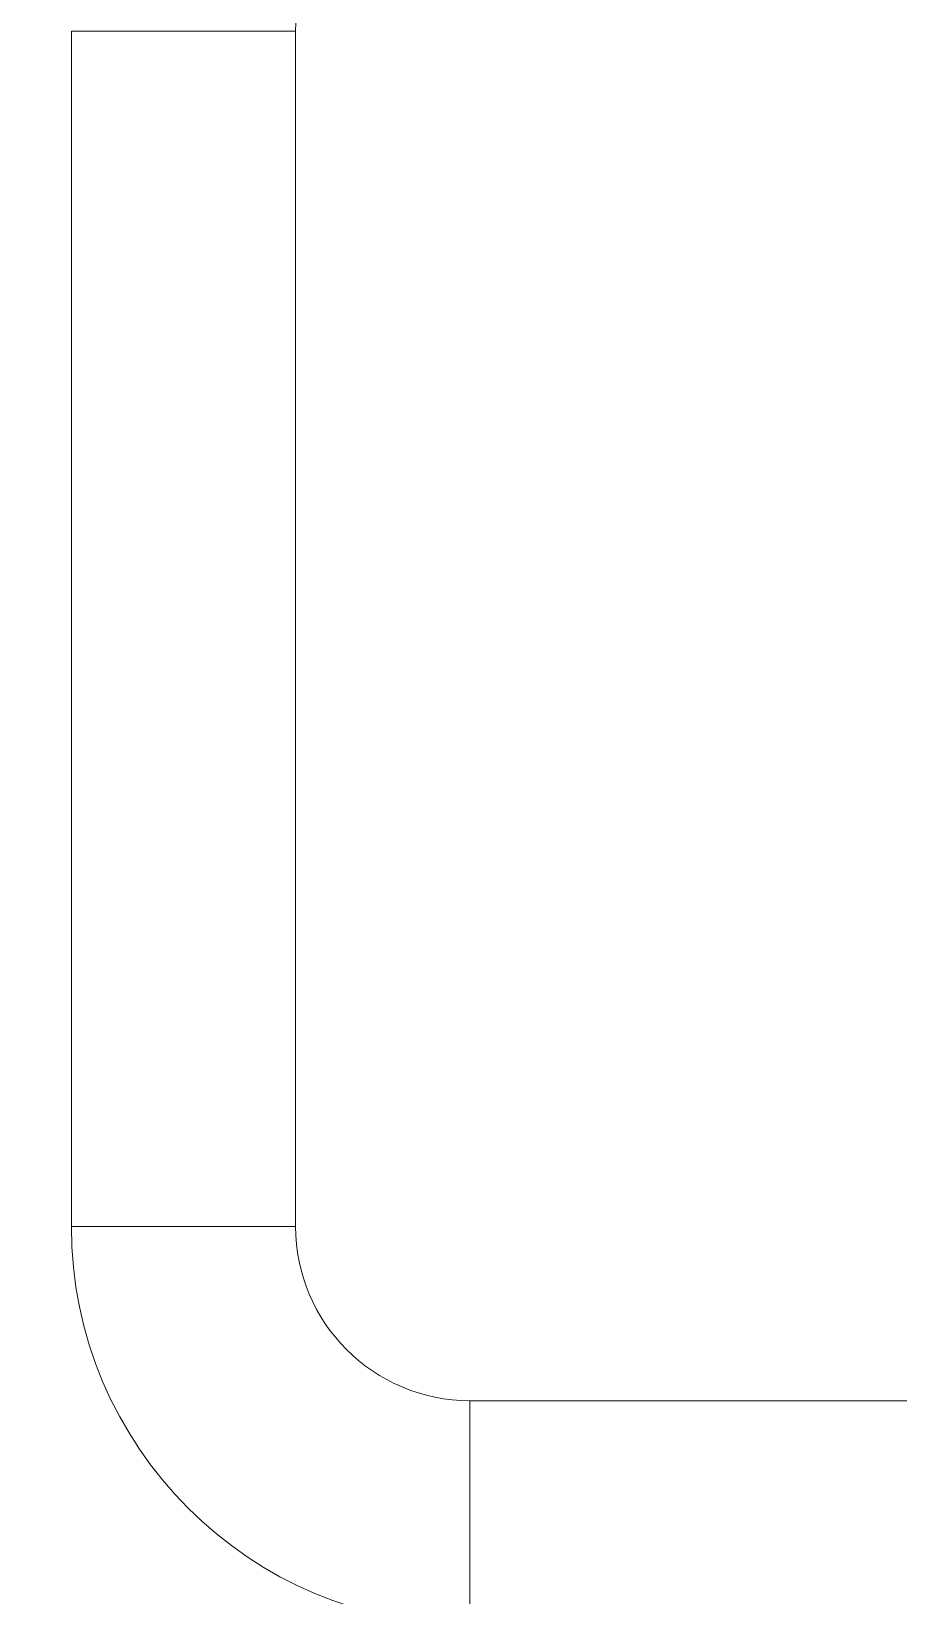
# Model space of a CAD drawing. Header units: millimetres. Extents: x -11245 to 8231, y -22520 to -3800.
# Drawn here: x -7772.7 to -7598.6, y -15160.9 to -14846.7 of the extents above; entities that cross this region are included whole.
import ezdxf

# ---------------------------------------------------------------- set-up
doc = ezdxf.new("R2010")
doc.units = ezdxf.units.MM
for name, color, linetype, lineweight in [('A-DETL-THIN', 151, 'Continuous', 9), ('A-GENM', 13, 'Continuous', 9), ('G-IMPT', 8, 'Continuous', 9)]:
    doc.layers.add(name, color=color, linetype=linetype, lineweight=lineweight)

# ---------------------------------------------------------------- blocks, each defined once
blk = doc.blocks.new('CRT_MGN_COZ_Fogão a lenha completo - CRT_MGN_COZ_Fogão a lenha completo-5005769-PONTOS ELÉTRICOS TÉRREO')
at = {"layer": 'G-IMPT'}
for p, q in [((3042.92, 170), (2802.92, 170)), ((2802.92, 125), (2802.92, 170)), ((3042.92, 125), (3042.92, 170)), ((2802.92, 125), (3042.92, 125)), ((2767.92, 90), (2722.92, 90)), ((2767.92, -90), (2767.92, 90))]:
    blk.add_line(p, q, dxfattribs=at)
for centre, radius, start, end in [((2802.92, 90), 80, 90, 180), ((2802.92, 90), 35, 90, 180), ((3042.92, 90), 35, 0, 90)]:
    blk.add_arc(centre, radius, start, end, dxfattribs=at)
blk = doc.blocks.new('CRT_MGN_COZ_Fogão a lenha completo - CRT_MGN_COZ_Fogão a lenha completo-V30-PONTOS ELÉTRICOS TÉRREO')
at = {"layer": 'G-IMPT'}
for p, q in [((3042.92, 170), (2802.92, 170)), ((2802.92, 125), (2802.92, 170)), ((2802.92, 125), (3042.92, 125)), ((2767.92, 90), (2722.92, 90)), ((2767.92, -90), (2767.92, 90))]:
    blk.add_line(p, q, dxfattribs=at)
for radius in [80, 35]:
    blk.add_arc((2802.92, 90), radius, 90, 180, dxfattribs=at)

msp = doc.modelspace()

# ---------------------------------------------------------------- linework, layer by layer
at = {"layer": 'A-DETL-THIN'}
msp.add_arc((-5253.315, -15838.651), 3239.863, 130.202579, 229.797421, dxfattribs=at)

# ---------------------------------------------------------------- block references
at = {"layer": 'A-GENM', "color": 55, "rotation": 89.99999999999928}
for name in ['CRT_MGN_COZ_Fogão a lenha completo - CRT_MGN_COZ_Fogão a lenha completo-5005769-PONTOS ELÉTRICOS TÉRREO', 'CRT_MGN_COZ_Fogão a lenha completo - CRT_MGN_COZ_Fogão a lenha completo-V30-PONTOS ELÉTRICOS TÉRREO']:
    msp.add_blockref(name, (-7594.62, -17889.651), dxfattribs=at)

doc.saveas('drawing.dxf')
